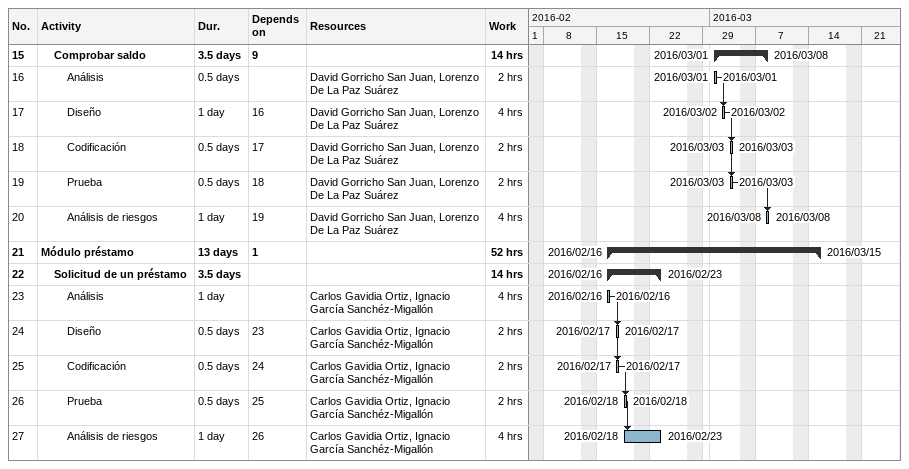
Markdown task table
| ID | Level | Task | Duration | Start | Finish | Predecessors | Resources | Work (h) |
|---|---|---|---|---|---|---|---|---|
| 15 | 2 | **Comprobar saldo** | 3.5d | 2016-03-01 | 2016-03-08 | 9 |  | 14 |
| 16 | 3 | Análisis | 0.5d | 2016-03-01 | 2016-03-01 |  | David Gorricho San Juan, Lorenzo De La Paz Suárez | 2 |
| 17 | 3 | Diseño | 1d | 2016-03-02 | 2016-03-02 | 16 | David Gorricho San Juan, Lorenzo De La Paz Suárez | 4 |
| 18 | 3 | Codificación | 0.5d | 2016-03-03 | 2016-03-03 | 17 | David Gorricho San Juan, Lorenzo De La Paz Suárez | 2 |
| 19 | 3 | Prueba | 0.5d | 2016-03-03 | 2016-03-03 | 18 | David Gorricho San Juan, Lorenzo De La Paz Suárez | 2 |
| 20 | 3 | Análisis de riesgos | 1d | 2016-03-08 | 2016-03-08 | 19 | David Gorricho San Juan, Lorenzo De La Paz Suárez | 4 |
| 21 | 1 | **Módulo préstamo** | 13d | 2016-02-16 | 2016-03-15 | 1 |  | 52 |
| 22 | 2 | **Solicitud de un préstamo** | 3.5d | 2016-02-16 | 2016-02-23 |  |  | 14 |
| 23 | 3 | Análisis | 1d | 2016-02-16 | 2016-02-16 |  | Carlos Gavidia Ortiz, Ignacio García Sanchéz-Migallón | 4 |
| 24 | 3 | Diseño | 0.5d | 2016-02-17 | 2016-02-17 | 23 | Carlos Gavidia Ortiz, Ignacio García Sanchéz-Migallón | 2 |
| 25 | 3 | Codificación | 0.5d | 2016-02-17 | 2016-02-17 | 24 | Carlos Gavidia Ortiz, Ignacio García Sanchéz-Migallón | 2 |
| 26 | 3 | Prueba | 0.5d | 2016-02-18 | 2016-02-18 | 25 | Carlos Gavidia Ortiz, Ignacio García Sanchéz-Migallón | 2 |
| 27 | 3 | Análisis de riesgos | 1d | 2016-02-18 | 2016-02-23 | 26 | Carlos Gavidia Ortiz, Ignacio García Sanchéz-Migallón | 4 |
